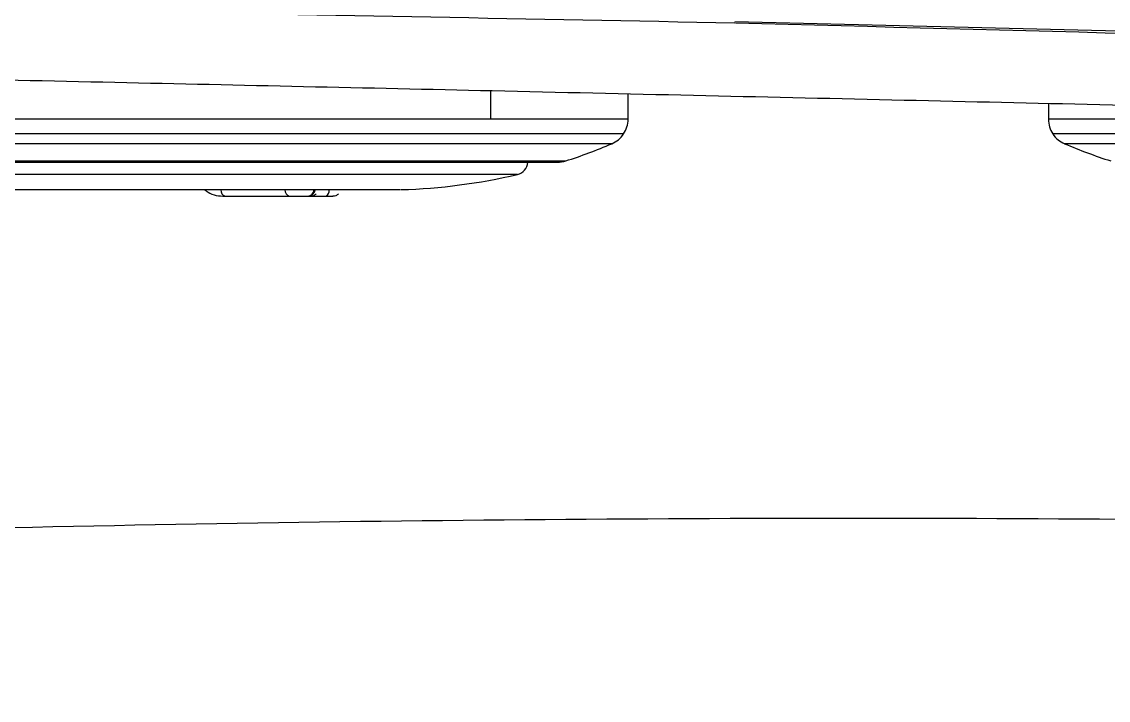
# Model space of a CAD drawing. Extents: x 939 to 1039, y 781 to 934.
# Drawn here: x 963.511 to 965.117, y 878.302 to 879.304 of the extents above; entities that cross this region are included whole.
import ezdxf

# ---------------------------------------------------------------- set-up
doc = ezdxf.new("R2010")
doc.units = 0
doc.header["$MEASUREMENT"] = 0
doc.layers.add('1', color=4, linetype='Continuous')

# ---------------------------------------------------------------- blocks, each defined once
blk = doc.blocks.new('Envoy')
at = {"layer": '1', "color": 3, "linetype": 'Continuous', "lineweight": 25}
for p, q in [((29.3433, 80.0457), (25.9114, 80.1301)), ((25.5507, 79.986), (25.5507, 80.0283)), ((25.7534, 79.986), (25.7534, 80.0237)), ((26.3749, 80.0095), (26.3749, 79.986)), ((25.5507, 79.986), (24.1551, 79.986)), ((25.7534, 79.986), (25.5507, 79.986)), ((26.7687, 79.986), (26.3749, 79.986)), ((25.7469, 79.9642), (24.1591, 79.9642)), ((25.7293, 79.9497), (24.1697, 79.9497)), ((26.7727, 79.9642), (26.3815, 79.9642)), ((26.7833, 79.9497), (26.399, 79.9497)), ((24.2108, 79.9243), (25.6613, 79.9243)), ((24.2182, 79.9224), (25.6491, 79.9224)), ((25.6051, 79.9224), (25.6491, 79.9224)), ((25.5899, 79.9044), (24.3021, 79.9044)), ((24.3962, 79.8819), (25.4169, 79.8819)), ((25.2939, 79.8817), (24.407, 79.8817)), ((25.1577, 79.8721), (25.2525, 79.8721)), ((25.2525, 79.8721), (25.2756, 79.8721)), ((25.2798, 79.8721), (25.2809, 79.8721)), ((25.2895, 79.8818), (25.2827, 79.8818)), ((25.2835, 79.8721), (25.3065, 79.8721)), ((25.2948, 79.8818), (25.2906, 79.8818)), ((25.2939, 79.8817), (25.2939, 79.8819)), ((25.3983, 79.8817), (25.2939, 79.8817)), ((25.3983, 79.8817), (25.3983, 79.8819))]:
    blk.add_line(p, q, dxfattribs=at)
for centre, radius, start, end in [((25.7141, 79.986), 0.0394, 326.423, 0), ((26.4143, 79.986), 0.0394, 180, 213.577), ((25.392, 80.7504), 0.8689, 288.0558, 292.846), ((25.7141, 79.986), 0.0394, 292.846, 326.423), ((26.4143, 79.986), 0.0394, 213.577, 247.154), ((26.7363, 80.7504), 0.8689, 247.154, 251.9442), ((25.5854, 79.9235), 0.0197, 283.16, 356.6967), ((25.6491, 79.9618), 0.0394, 270, 288.0558), ((25.3921, 80.7504), 0.8689, 271.7055, 283.16), ((25.161, 79.8811), 0.00957, 176.7648, 250.3812), ((25.2558, 79.8811), 0.00957, 176.7648, 250.3812), ((25.279, 79.8827), 0.0106, 274.3514, 355.3019), ((25.2801, 79.8827), 0.0106, 274.3514, 355.3019), ((25.3021, 79.8808), 0.0097, 297.1137, 5.4723)]:
    blk.add_arc(centre, radius, start, end, dxfattribs=at)
for points, knots in [([(25.9114, 80.128), (25.312, 80.1397), (24.3906, 80.1576), (22.7299, 80.1716), (21.6686, 80.1766), (20.9294, 80.1801)], [0, 0, 0, 0, 0.360925, 0.55487, 1, 1, 1, 1]), ([(20.9113, 80.1296), (21.1247, 80.1247), (21.5546, 80.1147), (22.1834, 80.1009), (22.7801, 80.0881), (23.3239, 80.0765), (23.8653, 80.0651), (24.4164, 80.0533), (24.9898, 80.0408), (25.466, 80.0302), (25.8488, 80.0215), (26.1419, 80.0148), (26.4364, 80.0081), (26.7474, 80.0008), (27.0903, 79.9928), (27.4745, 79.9836), (27.9166, 79.973), (28.4195, 79.9609), (28.986, 79.9473), (29.6029, 79.9327), (30.2493, 79.9176), (30.6902, 79.9078), (30.9087, 79.903)], [0, 0, 0, 0, 0.06404, 0.129018, 0.188696, 0.243091, 0.292192, 0.351146, 0.408463, 0.464242, 0.49402, 0.523342, 0.552206, 0.582377, 0.616662, 0.655096, 0.697681, 0.749325, 0.806001, 0.867699, 0.934433, 1, 1, 1, 1]), ([(30.8885, 79.9538), (30.8879, 79.9538), (30.8833, 79.954), (30.8676, 79.9546), (30.8118, 79.9569), (30.6036, 79.9654), (29.7935, 79.9992), (28.1915, 80.0675), (26.7452, 80.1059), (25.9122, 80.128)], [0, 0, 0, 0, 0.000353, 0.002828, 0.009436, 0.033986, 0.128384, 0.498019, 1, 1, 1, 1]), ([(25.128, 79.8817), (25.1295, 79.8804), (25.138, 79.8732), (25.1488, 79.8726), (25.1577, 79.8721)], [0, 0, 0, 0, 0.172545, 1, 1, 1, 1]), ([(25.2525, 79.8721), (25.2552, 79.8721), (25.2604, 79.8721), (25.2687, 79.8721), (25.2755, 79.8721), (25.2784, 79.8721), (25.2798, 79.8721)], [0, 0, 0, 0, 0.279472, 0.558969, 0.779412, 1, 1, 1, 1]), ([(25.2809, 79.8721), (25.2824, 79.8721), (25.2843, 79.8721), (25.2838, 79.8721), (25.2837, 79.8721)], [0, 0, 0, 0, 0.774863, 1, 1, 1, 1]), ([(25.2923, 79.8755), (25.2917, 79.875), (25.2905, 79.8739), (25.2877, 79.8725), (25.2854, 79.8723), (25.2839, 79.8721)], [0, 0, 0, 0, 0.2635686, 0.5216732, 1, 1, 1, 1]), ([(25.3065, 79.8721), (25.309, 79.8721), (25.3139, 79.8721), (25.3159, 79.8721), (25.3169, 79.8721)], [0, 0, 0, 0, 0.499925, 1, 1, 1, 1]), ([(25.3256, 79.8755), (25.3249, 79.875), (25.3237, 79.8739), (25.3209, 79.8725), (25.3187, 79.8723), (25.3172, 79.8721)], [0, 0, 0, 0, 0.263668, 0.52174, 1, 1, 1, 1]), ([(30.9391, 79.1271), (30.6269, 79.1662), (29.9985, 79.2449), (29.0465, 79.3145), (28.0851, 79.3625), (27.1177, 79.3892), (26.1471, 79.3986), (25.1763, 79.3913), (24.2082, 79.367), (23.2458, 79.3218), (22.2921, 79.2556), (21.6622, 79.1806), (21.349, 79.1433)], [0, 0, 0, 0, 0.0982429, 0.1977087, 0.2978733, 0.3986843, 0.4997459, 0.6008043, 0.7016834, 0.8019611, 0.9015188, 1, 1, 1, 1])]:
    blk.add_open_spline(points, degree=3, knots=knots, dxfattribs=at)

msp = doc.modelspace()

# ---------------------------------------------------------------- block references
at = {"layer": '1'}
msp.add_blockref('Envoy', (938.6538, 799.1744), dxfattribs=at)

doc.saveas('drawing.dxf')
